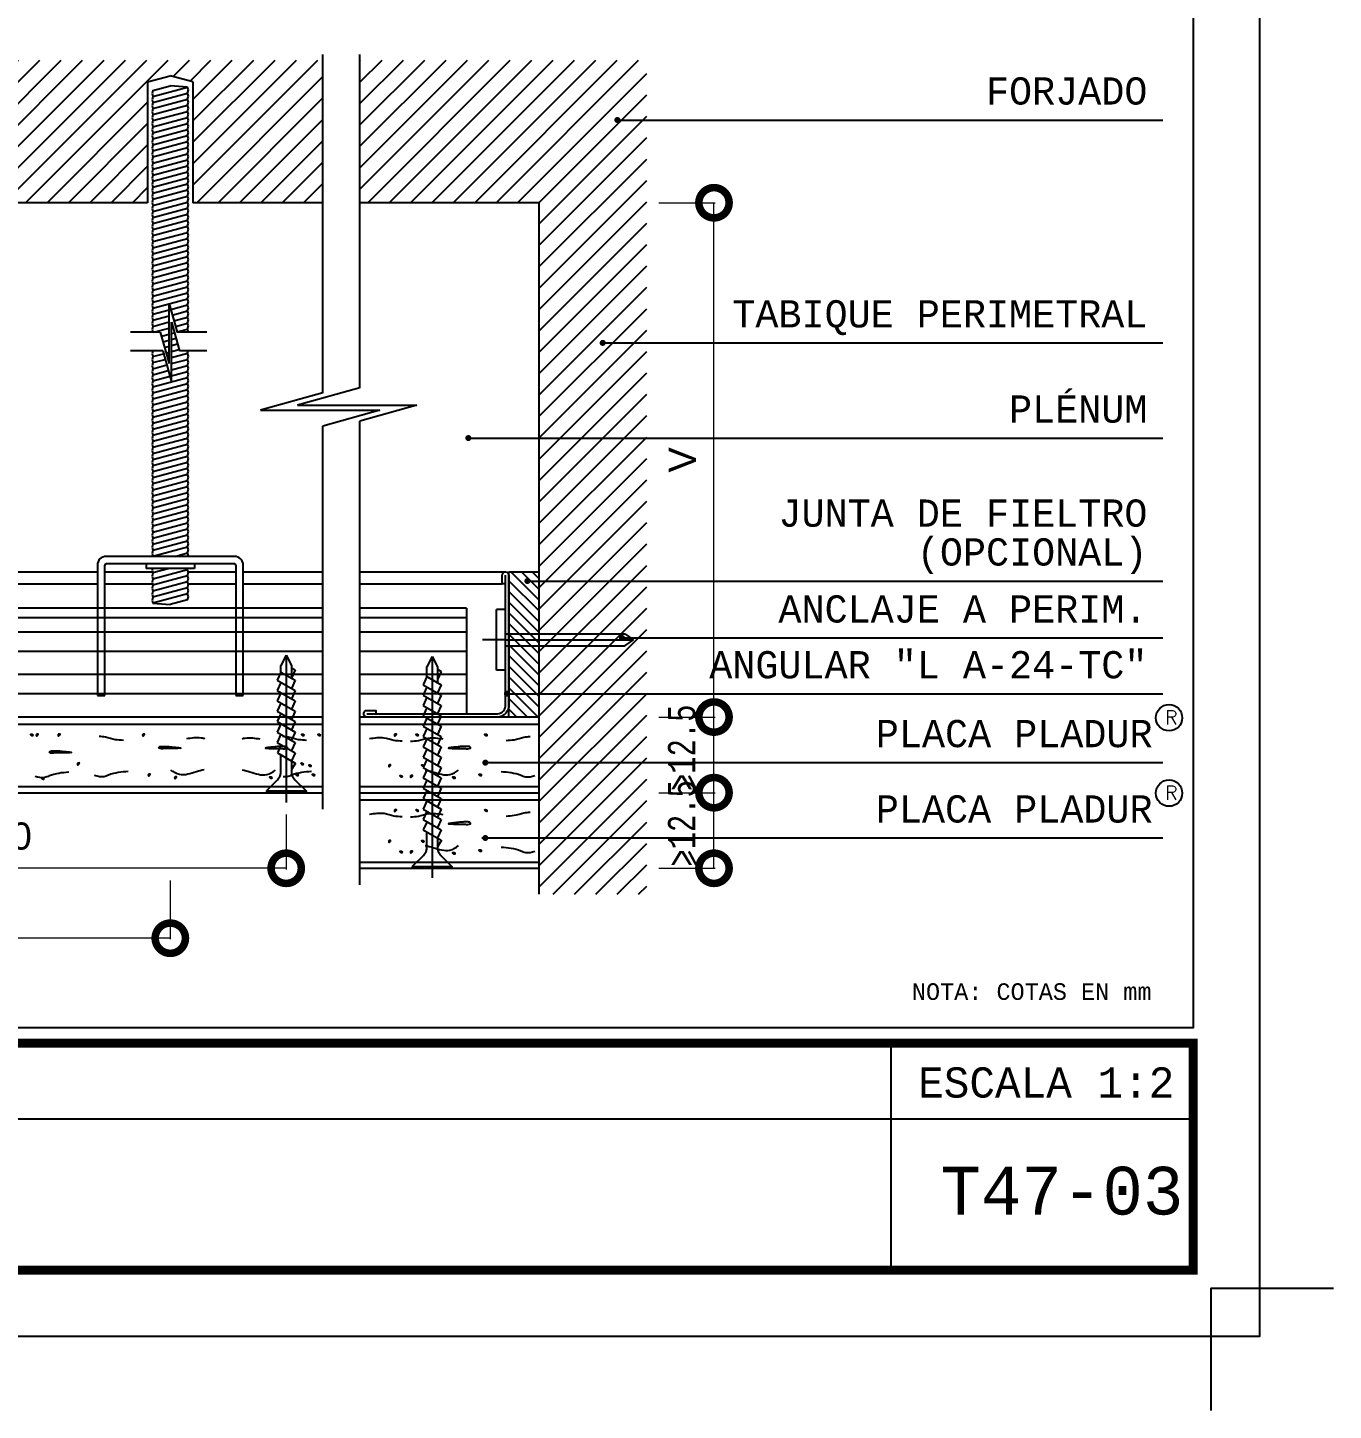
# Model space of a CAD drawing. Header units: millimetres. Extents: x 3383 to 4292, y 1469 to 1637.
# Drawn here: x 3481.6742 to 3481.8901, y 1569.5969 to 1569.8254 of the extents above; entities that cross this region are included whole.
import ezdxf
from ezdxf.enums import TextEntityAlignment as Align

# ---------------------------------------------------------------- set-up
doc = ezdxf.new("R2010")
doc.units = ezdxf.units.MM
doc.header["$LTSCALE"] = 0.0035
doc.linetypes.add('DASHED', pattern=[0.75, 0.5, -0.25])
doc.layers.get('0').update_dxf_attribs({"lineweight": 5})
doc.layers.get('DEFPOINTS').update_dxf_attribs({"lineweight": 5})
doc.layers.add('AT_texto', color=7, linetype='Continuous', lineweight=5)
for name, color, linetype in [('CORTE', 2, 'Continuous'), ('COTAS', 1, 'Continuous'), ('DIBUJO', 7, 'Continuous'), ('LOGO_PLADUR', 7, 'Continuous'), ('MARCO', 7, 'Continuous'), ('MONTANTE', 3, 'Continuous'), ('PLACA', 7, 'Continuous'), ('PLACA_SOMBEADO', 9, 'Continuous'), ('REFFORMAT', 1, 'Continuous'), ('SELLO', 3, 'Continuous'), ('SOMBRA', 8, 'Continuous'), ('TEXTO', 2, 'Continuous')]:
    doc.layers.add(name, color=color, linetype=linetype)
doc.styles.add('LISTA', font='simplex', dxfattribs={"height": 2})
doc.styles.get("Standard").update_dxf_attribs({"font": 'LUCON.TTF'})
doc.styles.add('STYLE2', font='ARIAL.TTF')
doc.dimstyles.get("Standard").update_dxf_attribs({"dimtxt": 0.18, "dimasz": 0.18, "dimexe": 0.18, "dimexo": 0.0625, "dimgap": 0.09, "dimtad": 0, "dimtih": 1, "dimtoh": 1, "dimzin": 0, "dimdsep": 46, "dimtxsty": 'Standard', "dimcen": 0.09, "dimadec": 0, "dimazin": 0, "dimtfac": 1, "dimtofl": 0, "dimtmove": 0, "dimatfit": 3, "dimfxl": 0, "dimtolj": 1, "dimtzin": 0, "dimarcsym": 0})

# ---------------------------------------------------------------- blocks, each defined once
blk = doc.blocks.new('_DOTSMALL')
at = {"color": 0, "linetype": 'ByBlock', "const_width": 0.5}
blk.add_lwpolyline([(-0.0625, 0, 1), (0.0625, 0, 1)], format="xyb", close=True, dxfattribs=at)
blk = doc.blocks.new('*D49')
at = {"color": 1, "linetype": 'ByBlock'}
for p, q in [((1247.4, -136.57), (1247.4, -157.2)), ((1447.4, -147.46), (1447.4, -157.2)), ((1447.4, -157.02), (1247.4, -157.02))]:
    blk.add_line(p, q, dxfattribs=at)
at = {"layer": 'DEFPOINTS', "color": 0, "linetype": 'ByBlock'}
for p in [(1247.4, -134.57), (1447.4, -145.46), (1247.4, -157.02)]:
    blk.add_point(p, dxfattribs=at)
at = {"color": 1, "linetype": 'ByBlock', "xscale": 10, "yscale": 10, "zscale": 10, "rotation": 180}
blk.add_blockref('_DOTSMALL', (1247.4, -157.02), dxfattribs=at)
at = {"color": 1, "linetype": 'ByBlock', "xscale": 10, "yscale": 10, "zscale": 10}
blk.add_blockref('_DOTSMALL', (1447.4, -157.02), dxfattribs=at)
at = {"color": 1, "linetype": 'ByBlock', "insert": (1347.4, -151.77), "char_height": 4.5, "attachment_point": 5, "style": 'STYLE2'}
blk.add_mtext('\\A1;A', dxfattribs=at)
blk = doc.blocks.new('35')
for p, q in [((0, 35), (-0.86, 33.29)), ((0, 35), (0.86, 33.29)), ((0, 35), (0, -1.6)), ((-0.86, 31.69), (-0.86, 33.29)), ((0.86, 33.29), (0.86, 30.71)), ((0.86, 32.92), (1.49, 32.55)), ((1.49, 32.55), (0.86, 31.21)), ((-0.86, 31.69), (-1.48, 30.34)), ((-1.48, 30.34), (1.49, 28.63)), ((-0.86, 29.98), (-1.48, 28.63)), ((-0.86, 31.69), (1.49, 30.34)), ((1.49, 30.34), (0.86, 28.99)), ((-1.48, 28.63), (1.49, 26.92)), ((-0.86, 28.27), (-1.48, 26.92)), ((1.49, 28.63), (0.86, 27.28)), ((-1.48, 26.92), (1.49, 25.2)), ((-0.86, 26.56), (-1.48, 25.2)), ((-1.48, 25.2), (1.49, 23.49)), ((1.49, 26.92), (0.86, 25.57)), ((1.49, 25.2), (0.86, 23.86)), ((-0.86, 24.84), (-1.48, 23.49)), ((-1.48, 23.49), (1.49, 21.78)), ((-0.86, 23.13), (-1.48, 21.78)), ((1.49, 23.49), (0.86, 22.14)), ((-1.48, 21.78), (1.49, 20.07)), ((-0.86, 21.42), (-1.48, 20.07)), ((1.49, 21.78), (0.86, 20.43)), ((-1.48, 20.07), (1.49, 18.35)), ((-0.86, 19.71), (-1.48, 18.35)), ((-1.48, 18.35), (1.49, 16.64)), ((1.49, 20.07), (0.86, 18.72)), ((1.49, 18.35), (0.86, 17.01)), ((-0.86, 18), (-1.48, 16.64)), ((-1.48, 16.64), (1.49, 14.93)), ((-0.86, 16.28), (-1.48, 14.93)), ((1.49, 16.64), (0.86, 15.3)), ((-1.48, 14.93), (1.49, 13.22)), ((-0.86, 14.57), (-1.48, 13.22)), ((1.49, 14.93), (0.86, 13.58)), ((-1.48, 13.22), (1.49, 11.51)), ((-0.86, 12.86), (-1.48, 11.51)), ((-1.48, 11.51), (1.49, 9.79)), ((1.49, 13.22), (0.86, 11.87)), ((1.49, 11.51), (0.86, 10.16)), ((-0.86, 11.15), (-1.48, 9.79)), ((-1.48, 9.79), (1.49, 8.08)), ((-0.86, 9.43), (-1.48, 8.08)), ((1.49, 9.79), (0.86, 8.45)), ((-1.48, 8.08), (1.49, 6.37)), ((-0.84, 7.72), (-1.46, 6.36)), ((1.49, 8.08), (0.86, 6.73)), ((-1.46, 6.36), (1.5, 4.65)), ((-0.86, 3.55), (-0.86, 6.01)), ((0.86, 5.02), (0.86, 3.55)), ((1.52, 4.65), (0.86, 3.55)), ((1.51, 6.37), (0.88, 5.03)), ((-1.44, 2.14), (-3.28, 0.3)), ((-3.28, 0.3), (3.28, 0.3)), ((-3.28, 0.3), (-3.28, 0)), ((-3.28, 0), (3.28, 0)), ((1.44, 2.14), (3.28, 0.3)), ((3.28, 0.3), (3.28, 0))]:
    blk.add_line(p, q)
for centre, start, end in [((-2.86, 3.55), 315, 0), ((2.86, 3.55), 180, 225)]:
    blk.add_arc(centre, 2, start, end)
blk = doc.blocks.new('PM35')
blk.add_blockref('35', (0, 0))
blk = doc.blocks.new('PP')
at = {"const_width": 0.5, "flags": 128}
blk.add_lwpolyline([(-0.25, -0.25, 1), (0.25, -0.25, 1)], format="xyb", close=True, dxfattribs=at)
blk = doc.blocks.new('*D47')
at = {"color": 1, "linetype": 'ByBlock'}
for p, q in [((1528.17, 31.51), (1537.47, 31.51)), ((1537.29, 19.01), (1537.29, 31.51)), ((1528.17, 19.01), (1537.47, 19.01))]:
    blk.add_line(p, q, dxfattribs=at)
at = {"layer": 'DEFPOINTS', "color": 0, "linetype": 'ByBlock'}
for p in [(1526.17, 31.51), (1537.29, 31.51), (1526.17, 19.01)]:
    blk.add_point(p, dxfattribs=at)
at = {"color": 1, "linetype": 'ByBlock', "xscale": 10, "yscale": 10, "zscale": 10}
for p, rotation in [((1537.29, 31.51), 90), ((1537.29, 19.01), 270)]:
    blk.add_blockref('_DOTSMALL', p, dxfattribs=dict(at, rotation=rotation))
blk = doc.blocks.new('*D46')
at = {"color": 1, "linetype": 'ByBlock'}
for p, q in [((1528.17, 44.01), (1537.47, 44.01)), ((1537.29, 31.51), (1537.29, 44.01)), ((1528.17, 31.51), (1537.47, 31.51))]:
    blk.add_line(p, q, dxfattribs=at)
at = {"layer": 'DEFPOINTS', "color": 0, "linetype": 'ByBlock'}
for p in [(1526.17, 44.01), (1537.29, 44.01), (1526.17, 31.51)]:
    blk.add_point(p, dxfattribs=at)
at = {"color": 1, "linetype": 'ByBlock', "xscale": 10, "yscale": 10, "zscale": 10}
for p, rotation in [((1537.29, 44.01), 90), ((1537.29, 31.51), 270)]:
    blk.add_blockref('_DOTSMALL', p, dxfattribs=dict(at, rotation=rotation))
blk = doc.blocks.new('FIJACION')
for p, q in [((0, 0), (0, 3.83)), ((0, 0), (0, 3.83)), ((5, 1.5), (-5, 1.5)), ((-5, 0), (-5, 1.5)), ((5, 0), (5, 1.5)), ((5, 0), (-5, 0)), ((-1, 0), (-1, -19.71)), ((0, 0), (0, -21.14)), ((1, 0), (1, -19.71)), ((-1, -19.71), (0.01, -21.15)), ((1, -19.71), (-0.01, -21.15))]:
    blk.add_line(p, q)
blk = doc.blocks.new('*D54')
at = {"color": 1, "linetype": 'ByBlock'}
for p, q in [((1266.56, -136.57), (1266.56, -145.64)), ((1366.56, -136.57), (1366.56, -145.64)), ((1366.56, -145.46), (1266.56, -145.46))]:
    blk.add_line(p, q, dxfattribs=at)
at = {"layer": 'DEFPOINTS', "color": 0, "linetype": 'ByBlock'}
for p in [(1266.56, -134.57), (1366.56, -134.57), (1266.56, -145.46)]:
    blk.add_point(p, dxfattribs=at)
at = {"color": 1, "linetype": 'ByBlock', "xscale": 10, "yscale": 10, "zscale": 10, "rotation": 180}
blk.add_blockref('_DOTSMALL', (1266.56, -145.46), dxfattribs=at)
at = {"color": 1, "linetype": 'ByBlock', "xscale": 10, "yscale": 10, "zscale": 10}
blk.add_blockref('_DOTSMALL', (1366.56, -145.46), dxfattribs=at)
at = {"color": 1, "linetype": 'ByBlock', "insert": (1316.56, -140.16), "char_height": 4.5, "attachment_point": 5, "style": 'STYLE2'}
blk.add_mtext('\\A1;< 200', dxfattribs=at)
blk = doc.blocks.new('PM25')
for p, q in [((0.3, 3.28), (0, 3.28)), ((0, 3.28), (0, -3.28)), ((2.14, 1.44), (0.3, 3.28)), ((0.3, 3.28), (0.3, -3.28)), ((22.74, 0), (-1.6, 0)), ((3.55, 0.86), (6.24, 0.86)), ((6.59, 1.46), (4.88, -1.5)), ((7.95, 0.84), (6.59, 1.46)), ((8.31, 1.48), (6.6, -1.49)), ((10.02, 1.48), (8.31, -1.49)), ((9.67, 0.86), (8.31, 1.48)), ((11.74, 1.48), (10.02, -1.49)), ((11.38, 0.86), (10.02, 1.48)), ((13.45, 1.48), (11.74, -1.49)), ((13.09, 0.86), (11.74, 1.48)), ((15.16, 1.48), (13.45, -1.49)), ((14.8, 0.86), (13.45, 1.48)), ((16.87, 1.48), (15.16, -1.49)), ((16.51, 0.86), (15.16, 1.48)), ((18.58, 1.48), (16.87, -1.49)), ((18.23, 0.86), (16.87, 1.48)), ((19.94, 0.86), (18.58, 1.48)), ((19.94, 0.86), (18.58, -1.49)), ((19.94, 0.86), (21.03, 0.86)), ((22.74, 0), (21.03, 0.86)), ((22.74, 0), (21.03, -0.86)), ((2.14, -1.44), (0.3, -3.28)), ((5.25, -0.86), (3.55, -0.86)), ((4.88, -1.52), (3.81, -0.88)), ((6.6, -1.49), (5.25, -0.86)), ((8.31, -1.49), (6.96, -0.86)), ((10.02, -1.49), (8.68, -0.86)), ((11.74, -1.49), (10.39, -0.86)), ((13.45, -1.49), (12.1, -0.86)), ((15.16, -1.49), (13.81, -0.86)), ((16.87, -1.49), (15.53, -0.86)), ((18.58, -1.49), (17.24, -0.86)), ((21.03, -0.86), (18.95, -0.86)), ((20.3, -1.49), (18.95, -0.86)), ((20.66, -0.86), (20.3, -1.49)), ((0.3, -3.28), (0, -3.28))]:
    blk.add_line(p, q)
for centre, start, end in [((3.55, 2.86), 225, 270), ((3.55, -2.86), 90, 135)]:
    blk.add_arc(centre, 2, start, end)
blk = doc.blocks.new('*D55')
at = {"color": 1, "linetype": 'ByBlock'}
for p, q in [((1528.17, -35.44), (1537.47, -35.44)), ((1537.29, -120.46), (1537.29, -35.44)), ((1528.17, -120.46), (1537.47, -120.46))]:
    blk.add_line(p, q, dxfattribs=at)
at = {"layer": 'DEFPOINTS', "color": 0, "linetype": 'ByBlock'}
for p in [(1526.17, -35.44), (1537.29, -35.44), (1526.17, -120.46)]:
    blk.add_point(p, dxfattribs=at)
at = {"color": 1, "linetype": 'ByBlock', "xscale": 10, "yscale": 10, "zscale": 10}
for p, rotation in [((1537.29, -35.44), 90), ((1537.29, -120.46), 270)]:
    blk.add_blockref('_DOTSMALL', p, dxfattribs=dict(at, rotation=rotation))
at = {"color": 1, "linetype": 'ByBlock', "insert": (1532.04, -77.95), "char_height": 4.5, "attachment_point": 5, "rotation": 90, "style": 'STYLE2'}
blk.add_mtext('\\A1;V', dxfattribs=at)
blk = doc.blocks.new('A$C11FA44B9')
at = {"layer": 'SOMBRA'}
h = blk.add_hatch(dxfattribs=at)
h.set_pattern_fill('ANSI31', color=256, scale=20, style=0)
h.set_pattern_definition([(45, (-1033.5038, 85.2777), (-1.767767, 1.767767), [])])
h.paths.add_polyline_path([(141.13, 112.49), (141.13, 117.85), (123.34, 117.85), (123.34, 112.49)])
h.paths.add_polyline_path([(141.13, 117.85), (141.13, 131.62), (123.34, 131.62), (123.34, 117.85)])
h.paths.add_polyline_path([(141.13, 131.62), (141.13, 141.06), (126.97, 141.06), (125.54, 142.06), (126.97, 143.06), (141.13, 143.06), (141.13, 153.9), (123.34, 153.9), (123.34, 131.62)])
h.paths.add_polyline_path([(125.54, 142.06), (126.97, 141.06), (141.13, 141.06), (141.13, 142.06)], flags=16)
h.paths.add_polyline_path([(141.13, 142.06), (141.13, 143.06), (126.97, 143.06), (125.54, 142.06)], flags=17)
h.paths.add_polyline_path([(141.13, 198.99), (123.34, 198.99), (123.34, 153.9), (141.13, 153.9)])
h.paths.add_polyline_path([(141.13, 214.32), (210.15, 214.32), (210.15, 220.92), (123.34, 220.92), (123.34, 198.99), (141.13, 198.99)])
h.paths.add_polyline_path([(210.15, 220.92), (210.15, 234.3), (213.9, 235.31), (217.64, 234.3), (217.64, 214.32), (410.15, 214.32), (410.15, 234.3), (413.9, 235.31), (417.64, 234.3), (417.64, 214.32), (439.11, 214.32), (439.11, 237.89), (123.34, 237.89), (123.34, 220.92)])
h.paths.add_polyline_path([(474.87, 214.32), (474.87, 175.41), (492.66, 175.41), (492.66, 191.14), (485.64, 191.14, -1), (485.14, 191.14, -1), (485.64, 191.14), (492.66, 191.14), (492.66, 227.99), (488.07, 227.99, -1), (487.57, 227.99, -1), (488.07, 227.99), (492.66, 227.99), (492.66, 237.89), (445.26, 237.89), (445.26, 214.32), (446.43, 214.32)])
h.paths.add_polyline_path([(474.87, 151.78), (492.66, 151.78), (492.66, 175.41), (474.87, 175.41)])
h.paths.add_polyline_path([(474.87, 151.78), (474.87, 143.06), (489.03, 143.06), (490.03, 142.36), (492.66, 142.36), (492.66, 151.78)])
h.paths.add_polyline_path([(492.66, 133.14), (492.66, 142.36), (490.03, 142.36), (490.46, 142.06), (489.03, 141.06), (474.87, 141.06), (474.87, 133.14)])
h.paths.add_polyline_path([(492.66, 133.14), (474.87, 133.14), (474.87, 121.76), (492.66, 121.76)])
h.paths.add_polyline_path([(474.87, 121.76), (474.87, 109.3), (492.66, 109.3), (492.66, 121.76)])
h.paths.add_polyline_path([(492.66, 99.99), (492.66, 109.3), (474.87, 109.3), (474.87, 99.99)])
h.paths.add_polyline_path([(474.87, 142.06), (474.87, 141.06), (489.03, 141.06), (490.46, 142.06)], flags=17)
h.paths.add_polyline_path([(474.87, 143.06), (474.87, 142.06), (490.46, 142.06), (490.03, 142.36), (488.84, 142.36, -1), (488.34, 142.36, -1), (488.84, 142.36), (490.03, 142.36), (489.03, 143.06)])
h = blk.add_hatch(dxfattribs=at)
h.set_pattern_fill('ANSI31', color=256, scale=10, style=0)
h.set_pattern_definition([(135, (1074.0904, 240.9778), (0.8838835, 0.8838835), [])])
h.paths.add_polyline_path([(469.87, 153.29), (474.87, 153.29), (474.87, 129.29), (469.87, 129.29), (469.87, 131.06, 0.042095), (469.87, 131.39)])
at = {"layer": 'CORTE', "ltscale": 5}
for p, q in [((439.11, 182.9), (439.11, 238.81)), ((445.26, 183.71), (445.26, 238.81)), ((412.25, 192.91), (407.33, 192.91)), ((419.93, 192.91), (415.01, 192.91)), ((412.66, 189.84), (407.33, 189.84)), ((419.93, 189.84), (415.42, 189.84)), ((439.11, 114.05), (439.11, 177.38)), ((445.26, 101.55), (445.26, 178.2))]:
    blk.add_line(p, q, dxfattribs=at)
at = {"layer": 'CORTE'}
for p, q in [((413.69, 187.76), (413.69, 197.62)), ((413.69, 197.62), (415.01, 192.91)), ((414.1, 184.68), (414.1, 194.55)), ((414.1, 194.55), (415.42, 189.84)), ((412.25, 192.91), (413.69, 187.76)), ((412.66, 189.84), (414.1, 184.68)), ((439.11, 182.9), (428.8, 180.02)), ((445.26, 183.71), (434.95, 180.83)), ((434.95, 180.83), (454.68, 180.83)), ((454.68, 180.83), (445.26, 178.2)), ((428.8, 180.02), (448.52, 180.02)), ((448.52, 180.02), (439.11, 177.38))]:
    blk.add_line(p, q, dxfattribs=at)
at = {"layer": 'COTAS', "const_width": 0.4, "flags": 128}
for points in [[(500.84, 117.34), (499.64, 119.58)], [(500.84, 104.84), (499.64, 107.08)]]:
    blk.add_lwpolyline(points, dxfattribs=at)
at = {"layer": 'DIBUJO'}
for p, q in [((410.15, 234.3), (413.9, 235.31)), ((410.15, 234.3), (410.15, 214.32)), ((417.64, 234.3), (413.9, 235.31)), ((417.64, 234.3), (417.64, 214.32)), ((410.15, 214.32), (217.64, 214.32)), ((439.11, 214.32), (417.64, 214.32)), ((474.87, 214.32), (445.26, 214.32)), ((446.43, 214.32), (445.26, 214.32)), ((474.87, 99.99), (474.87, 214.32)), ((469.87, 153.29), (474.87, 153.29))]:
    blk.add_line(p, q, dxfattribs=at)
for points in [[(469.87, 129.29), (469.87, 153.29)], [(439.11, 129.29), (141.13, 129.29)], [(474.87, 129.29), (445.26, 129.29)]]:
    blk.add_lwpolyline(points, dxfattribs=at)
at = {"layer": 'MARCO', "flags": 128}
blk.add_lwpolyline([(583, 406.87), (583, 77.92), (33, 77.92), (33, 406.87)], close=True, dxfattribs=at)
at = {"layer": 'MONTANTE'}
for p, q in [((424.5, 155.85), (403.3, 155.85)), ((401.85, 154.4), (401.85, 147.29)), ((403.05, 147.29), (403.05, 154.4)), ((403.3, 154.65), (424.5, 154.65)), ((409.9, 154.65), (409.9, 153.85)), ((417.9, 154.65), (417.9, 153.85)), ((424.75, 154.4), (424.75, 147.29)), ((425.95, 147.29), (425.95, 154.4))]:
    blk.add_line(p, q, dxfattribs=at)
at = {"layer": 'MONTANTE', "linetype": 'DASHED', "ltscale": 0.5}
for p, q in [((401.85, 147.29), (401.85, 132.85)), ((403.05, 132.85), (403.05, 147.29)), ((424.75, 147.29), (424.75, 132.85)), ((425.95, 132.85), (425.95, 147.29)), ((401.85, 132.85), (403.05, 132.85)), ((424.75, 132.85), (425.95, 132.85))]:
    blk.add_line(p, q, dxfattribs=at)
at = {"layer": 'MONTANTE', "flags": 128}
blk.add_lwpolyline([(417.9, 153.85), (409.9, 153.85)], dxfattribs=at)
for points in [[(469.32, 151.29), (468.77, 151.29), (468.77, 152.74, -1), (469.87, 152.74), (469.87, 131.39, -0.434382), (467.97, 129.29), (446.42, 129.29, -1), (446.42, 130.39), (447.87, 130.39), (447.87, 129.84)], [(446.42, 129.84), (467.97, 129.84, 0.441731), (469.32, 131.39), (469.32, 152.74)]]:
    blk.add_lwpolyline(points, format="xyb", dxfattribs=at)
at = {"layer": 'MONTANTE'}
for centre, radius, start, end in [((403.3, 154.4), 1.45, 90, 180), ((424.5, 154.4), 1.45, 0, 90), ((403.3, 154.4), 0.25, 90, 180), ((424.5, 154.4), 0.25, 0, 90)]:
    blk.add_arc(centre, radius, start, end, dxfattribs=at)
at = {"layer": 'PLACA', "color": 1}
for p, q in [((411.02, 232.88), (413.9, 233.65)), ((411.02, 231.88), (416.77, 233.42)), ((416.77, 233.42), (413.9, 233.65)), ((416.9, 232.95), (416.77, 233.42)), ((411.02, 232.88), (410.9, 232.35)), ((410.9, 232.35), (411.02, 231.88)), ((411.02, 231.88), (410.9, 231.35)), ((410.9, 231.35), (411.02, 230.88)), ((411.02, 230.88), (410.9, 230.35)), ((411.02, 230.88), (416.77, 232.42)), ((411.02, 229.88), (416.77, 231.42)), ((416.77, 232.42), (416.9, 232.95)), ((416.9, 231.95), (416.77, 232.42)), ((416.77, 231.42), (416.9, 231.95)), ((416.9, 230.95), (416.77, 231.42)), ((416.77, 230.42), (416.9, 230.95)), ((410.9, 230.35), (411.02, 229.88)), ((411.02, 229.88), (410.9, 229.35)), ((410.9, 229.35), (411.02, 228.88)), ((411.02, 228.88), (410.9, 228.35)), ((411.02, 228.88), (416.77, 230.42)), ((411.02, 227.88), (416.77, 229.42)), ((416.9, 229.95), (416.77, 230.42)), ((416.77, 229.42), (416.9, 229.95)), ((416.9, 228.95), (416.77, 229.42)), ((416.77, 228.42), (416.9, 228.95)), ((410.9, 228.35), (411.02, 227.88)), ((411.02, 227.88), (410.9, 227.35)), ((410.9, 227.35), (411.02, 226.88)), ((411.02, 226.88), (410.9, 226.35)), ((410.9, 226.35), (411.02, 225.88)), ((411.02, 226.88), (416.77, 228.42)), ((411.02, 225.88), (416.77, 227.42)), ((411.02, 224.88), (416.77, 226.42)), ((416.9, 227.95), (416.77, 228.42)), ((416.77, 227.42), (416.9, 227.95)), ((416.9, 226.95), (416.77, 227.42)), ((416.77, 226.42), (416.9, 226.95)), ((416.9, 225.95), (416.77, 226.42)), ((411.02, 225.88), (410.9, 225.35)), ((410.9, 225.35), (411.02, 224.88)), ((411.02, 224.88), (410.9, 224.35)), ((410.9, 224.35), (411.02, 223.88)), ((411.02, 223.88), (416.77, 225.42)), ((411.02, 222.88), (416.77, 224.42)), ((416.77, 225.42), (416.9, 225.95)), ((416.9, 224.95), (416.77, 225.42)), ((416.77, 224.42), (416.9, 224.95)), ((416.9, 223.95), (416.77, 224.42)), ((411.02, 223.88), (410.9, 223.35)), ((410.9, 223.35), (411.02, 222.88)), ((411.02, 222.88), (410.9, 222.35)), ((410.9, 222.35), (411.02, 221.88)), ((411.02, 221.88), (410.9, 221.35)), ((411.02, 221.88), (416.77, 223.42)), ((411.02, 220.88), (416.77, 222.42)), ((416.77, 223.42), (416.9, 223.95)), ((416.9, 222.95), (416.77, 223.42)), ((416.77, 222.42), (416.9, 222.95)), ((416.9, 221.95), (416.77, 222.42)), ((416.77, 221.42), (416.9, 221.95)), ((410.9, 221.35), (411.02, 220.88)), ((411.02, 220.88), (410.9, 220.35)), ((410.9, 220.35), (411.02, 219.88)), ((411.02, 219.88), (410.9, 219.35)), ((411.02, 219.88), (416.77, 221.42)), ((411.02, 218.88), (416.77, 220.42)), ((416.9, 220.95), (416.77, 221.42)), ((416.77, 220.42), (416.9, 220.95)), ((416.9, 219.95), (416.77, 220.42)), ((416.77, 219.42), (416.9, 219.95)), ((410.9, 219.35), (411.02, 218.88)), ((411.02, 218.88), (410.9, 218.35)), ((410.9, 218.35), (411.02, 217.88)), ((411.02, 217.88), (410.9, 217.35)), ((410.9, 217.35), (411.02, 216.88)), ((411.02, 217.88), (416.77, 219.42)), ((411.02, 216.88), (416.77, 218.42)), ((411.02, 215.88), (416.77, 217.42)), ((416.9, 218.95), (416.77, 219.42)), ((416.77, 218.42), (416.9, 218.95)), ((416.9, 217.95), (416.77, 218.42)), ((416.77, 217.42), (416.9, 217.95)), ((416.9, 216.95), (416.77, 217.42)), ((411.02, 216.88), (410.9, 216.35)), ((410.9, 216.35), (411.02, 215.88)), ((411.02, 215.88), (410.9, 215.35)), ((410.9, 215.35), (411.02, 214.88)), ((411.02, 214.88), (410.9, 214.35)), ((411.02, 214.88), (416.77, 216.42)), ((411.02, 213.88), (416.77, 215.42)), ((416.77, 216.42), (416.9, 216.95)), ((416.9, 215.95), (416.77, 216.42)), ((416.77, 215.42), (416.9, 215.95)), ((416.9, 214.95), (416.77, 215.42)), ((416.77, 214.42), (416.9, 214.95)), ((410.9, 214.35), (411.02, 213.88)), ((411.02, 213.88), (410.9, 213.35)), ((410.9, 213.35), (411.02, 212.88)), ((411.02, 212.88), (410.9, 212.35)), ((411.02, 212.88), (416.77, 214.42)), ((411.02, 211.88), (416.77, 213.42)), ((416.9, 213.95), (416.77, 214.42)), ((416.77, 213.42), (416.9, 213.95)), ((416.9, 212.95), (416.77, 213.42)), ((416.77, 212.42), (416.9, 212.95)), ((410.9, 212.35), (411.02, 211.88)), ((411.02, 211.88), (410.9, 211.35)), ((410.9, 211.35), (411.02, 210.88)), ((411.02, 210.88), (410.9, 210.35)), ((410.9, 210.35), (411.02, 209.88)), ((411.02, 210.88), (416.77, 212.42)), ((411.02, 209.88), (416.77, 211.42)), ((411.02, 208.88), (416.77, 210.42)), ((416.9, 211.95), (416.77, 212.42)), ((416.77, 211.42), (416.9, 211.95)), ((416.9, 210.95), (416.77, 211.42)), ((416.77, 210.42), (416.9, 210.95)), ((416.9, 209.95), (416.77, 210.42)), ((411.02, 209.88), (410.9, 209.35)), ((410.9, 209.35), (411.02, 208.88)), ((411.02, 208.88), (410.9, 208.35)), ((410.9, 208.35), (411.02, 207.88)), ((411.02, 207.88), (416.77, 209.42)), ((411.02, 206.88), (416.77, 208.42)), ((416.77, 209.42), (416.9, 209.95)), ((416.9, 208.95), (416.77, 209.42)), ((416.77, 208.42), (416.9, 208.95)), ((416.9, 207.95), (416.77, 208.42)), ((411.02, 207.88), (410.9, 207.35)), ((410.9, 207.35), (411.02, 206.88)), ((411.02, 206.88), (410.9, 206.35)), ((410.9, 206.35), (411.02, 205.88)), ((411.02, 205.88), (410.9, 205.35)), ((411.02, 205.88), (416.77, 207.42)), ((411.02, 204.88), (416.77, 206.42)), ((416.77, 207.42), (416.9, 207.95)), ((416.9, 206.95), (416.77, 207.42)), ((416.77, 206.42), (416.9, 206.95)), ((416.9, 205.95), (416.77, 206.42)), ((416.77, 205.42), (416.9, 205.95)), ((410.9, 205.35), (411.02, 204.88)), ((411.02, 204.88), (410.9, 204.35)), ((410.9, 204.35), (411.02, 203.88)), ((411.02, 203.88), (410.9, 203.35)), ((411.02, 203.88), (416.77, 205.42)), ((411.02, 202.88), (416.77, 204.42)), ((416.9, 204.95), (416.77, 205.42)), ((416.77, 204.42), (416.9, 204.95)), ((416.9, 203.95), (416.77, 204.42)), ((416.77, 203.42), (416.9, 203.95)), ((410.9, 203.35), (411.02, 202.88)), ((411.02, 202.88), (410.9, 202.35)), ((410.9, 202.35), (411.02, 201.88)), ((411.02, 201.88), (410.9, 201.35)), ((410.9, 201.35), (411.02, 200.88)), ((411.02, 201.88), (416.77, 203.42)), ((411.02, 200.88), (416.77, 202.42)), ((411.02, 199.88), (416.77, 201.42)), ((416.9, 202.95), (416.77, 203.42)), ((416.77, 202.42), (416.9, 202.95)), ((416.9, 201.95), (416.77, 202.42)), ((416.77, 201.42), (416.9, 201.95)), ((416.9, 200.95), (416.77, 201.42)), ((411.02, 200.88), (410.9, 200.35)), ((410.9, 200.35), (411.02, 199.88)), ((411.02, 199.88), (410.9, 199.35)), ((410.9, 199.35), (411.02, 198.88)), ((411.02, 198.88), (410.9, 198.35)), ((411.02, 198.88), (416.77, 200.42)), ((411.02, 197.88), (416.77, 199.42)), ((416.77, 200.42), (416.9, 200.95)), ((416.9, 199.95), (416.77, 200.42)), ((416.77, 199.42), (416.9, 199.95)), ((416.9, 198.95), (416.77, 199.42)), ((416.77, 198.42), (416.9, 198.95)), ((410.9, 198.35), (411.02, 197.88)), ((411.02, 197.88), (410.9, 197.35)), ((410.9, 197.35), (411.02, 196.88)), ((411.02, 196.88), (410.9, 196.35)), ((411.02, 196.88), (416.77, 198.42)), ((411.02, 195.88), (413.69, 196.6)), ((413.96, 196.67), (416.77, 197.42)), ((416.9, 197.95), (416.77, 198.42)), ((416.77, 197.42), (416.9, 197.95)), ((416.9, 196.95), (416.77, 197.42)), ((416.77, 196.42), (416.9, 196.95)), ((410.9, 196.35), (411.02, 195.88)), ((411.02, 195.88), (410.9, 195.35)), ((410.9, 195.35), (411.02, 194.88)), ((411.02, 194.88), (410.9, 194.35)), ((410.9, 194.35), (411.02, 193.88)), ((411.02, 194.88), (413.69, 195.6)), ((411.02, 193.88), (413.69, 194.6)), ((414.22, 195.74), (416.77, 196.42)), ((414.48, 194.81), (416.77, 195.42)), ((414.74, 193.88), (416.77, 194.42)), ((416.9, 195.95), (416.77, 196.42)), ((416.77, 195.42), (416.9, 195.95)), ((416.9, 194.95), (416.77, 195.42)), ((416.77, 194.42), (416.9, 194.95)), ((416.9, 193.95), (416.77, 194.42)), ((411.02, 193.88), (410.9, 193.35)), ((410.9, 193.35), (411.02, 192.91)), ((411.14, 192.91), (413.69, 193.6)), ((412.43, 192.26), (413.69, 192.6)), ((414.1, 193.71), (414.32, 193.76)), ((414.1, 192.71), (414.58, 192.83)), ((415, 192.95), (416.77, 193.42)), ((416.77, 193.42), (416.9, 193.95)), ((416.9, 192.95), (416.77, 193.42)), ((416.88, 192.91), (416.9, 192.95)), ((411.01, 189.84), (410.9, 189.35)), ((412.69, 191.33), (413.69, 191.6)), ((412.95, 190.4), (413.69, 190.6)), ((414.1, 191.71), (414.84, 191.9)), ((414.1, 190.71), (415.1, 190.97)), ((414.1, 189.71), (415.36, 190.04)), ((416.77, 189.42), (416.87, 189.84)), ((410.9, 189.35), (411.02, 188.88)), ((411.02, 188.88), (410.9, 188.35)), ((410.9, 188.35), (411.02, 187.88)), ((411.02, 187.88), (410.9, 187.35)), ((411.02, 188.88), (412.79, 189.36)), ((411.02, 187.88), (413.05, 188.42)), ((411.02, 186.88), (413.31, 187.49)), ((413.21, 189.47), (413.69, 189.6)), ((413.47, 188.54), (413.69, 188.6)), ((414.1, 188.71), (416.77, 189.42)), ((414.1, 187.71), (416.77, 188.42)), ((416.9, 188.95), (416.77, 189.42)), ((416.77, 188.42), (416.9, 188.95)), ((416.9, 187.95), (416.77, 188.42)), ((416.77, 187.42), (416.9, 187.95)), ((410.9, 187.35), (411.02, 186.88)), ((411.02, 186.88), (410.9, 186.35)), ((410.9, 186.35), (411.02, 185.88)), ((411.02, 185.88), (410.9, 185.35)), ((410.9, 185.35), (411.02, 184.88)), ((411.02, 185.88), (413.57, 186.56)), ((411.02, 184.88), (416.77, 186.42)), ((411.02, 183.88), (416.77, 185.42)), ((414.1, 186.71), (416.77, 187.42)), ((416.9, 186.95), (416.77, 187.42)), ((416.77, 186.42), (416.9, 186.95)), ((416.9, 185.95), (416.77, 186.42)), ((416.77, 185.42), (416.9, 185.95)), ((416.9, 184.95), (416.77, 185.42)), ((411.02, 184.88), (410.9, 184.35)), ((410.9, 184.35), (411.02, 183.88)), ((411.02, 183.88), (410.9, 183.35)), ((410.9, 183.35), (411.02, 182.88)), ((411.02, 182.88), (410.9, 182.35)), ((411.02, 182.88), (416.77, 184.42)), ((411.02, 181.88), (416.77, 183.42)), ((416.77, 184.42), (416.9, 184.95)), ((416.9, 183.95), (416.77, 184.42)), ((416.77, 183.42), (416.9, 183.95)), ((416.9, 182.95), (416.77, 183.42)), ((416.77, 182.42), (416.9, 182.95)), ((410.9, 182.35), (411.02, 181.88)), ((411.02, 181.88), (410.9, 181.35)), ((410.9, 181.35), (411.02, 180.88)), ((411.02, 180.88), (410.9, 180.35)), ((411.02, 180.88), (416.77, 182.42)), ((411.02, 179.88), (416.77, 181.42)), ((416.9, 181.95), (416.77, 182.42)), ((416.77, 181.42), (416.9, 181.95)), ((416.9, 180.95), (416.77, 181.42)), ((416.77, 180.42), (416.9, 180.95)), ((410.9, 180.35), (411.02, 179.88)), ((411.02, 179.88), (410.9, 179.35)), ((410.9, 179.35), (411.02, 178.88)), ((411.02, 178.88), (410.9, 178.35)), ((410.9, 178.35), (411.02, 177.88)), ((411.02, 178.88), (416.77, 180.42)), ((411.02, 177.88), (416.77, 179.42)), ((411.02, 176.88), (416.77, 178.42)), ((416.9, 179.95), (416.77, 180.42)), ((416.77, 179.42), (416.9, 179.95)), ((416.9, 178.95), (416.77, 179.42)), ((416.77, 178.42), (416.9, 178.95)), ((416.9, 177.95), (416.77, 178.42)), ((411.02, 177.88), (410.9, 177.35)), ((410.9, 177.35), (411.02, 176.88)), ((411.02, 176.88), (410.9, 176.35)), ((410.9, 176.35), (411.02, 175.88)), ((411.02, 175.88), (416.77, 177.42)), ((411.02, 174.88), (416.77, 176.42)), ((416.77, 177.42), (416.9, 177.95)), ((416.9, 176.95), (416.77, 177.42)), ((416.77, 176.42), (416.9, 176.95)), ((416.9, 175.95), (416.77, 176.42)), ((411.02, 175.88), (410.9, 175.35)), ((410.9, 175.35), (411.02, 174.88)), ((411.02, 174.88), (410.9, 174.35)), ((410.9, 174.35), (411.02, 173.88)), ((411.02, 173.88), (410.9, 173.35)), ((411.02, 173.88), (416.77, 175.42)), ((411.02, 172.88), (416.77, 174.42)), ((416.77, 175.42), (416.9, 175.95)), ((416.9, 174.95), (416.77, 175.42)), ((416.77, 174.42), (416.9, 174.95)), ((416.9, 173.95), (416.77, 174.42)), ((416.77, 173.42), (416.9, 173.95)), ((410.9, 173.35), (411.02, 172.88)), ((411.02, 172.88), (410.9, 172.35)), ((410.9, 172.35), (411.02, 171.88)), ((411.02, 171.88), (410.9, 171.35)), ((411.02, 171.88), (416.77, 173.42)), ((411.02, 170.88), (416.77, 172.42)), ((416.9, 172.95), (416.77, 173.42)), ((416.77, 172.42), (416.9, 172.95)), ((416.9, 171.95), (416.77, 172.42)), ((416.77, 171.42), (416.9, 171.95)), ((410.9, 171.35), (411.02, 170.88)), ((411.02, 170.88), (410.9, 170.35)), ((410.9, 170.35), (411.02, 169.88)), ((411.02, 169.88), (410.9, 169.35)), ((410.9, 169.35), (411.02, 168.88)), ((411.02, 169.88), (416.77, 171.42)), ((411.02, 168.88), (416.77, 170.42)), ((411.02, 167.88), (416.77, 169.42)), ((416.9, 170.95), (416.77, 171.42)), ((416.77, 170.42), (416.9, 170.95)), ((416.9, 169.95), (416.77, 170.42)), ((416.77, 169.42), (416.9, 169.95)), ((416.9, 168.95), (416.77, 169.42)), ((411.02, 168.88), (410.9, 168.35)), ((410.9, 168.35), (411.02, 167.88)), ((411.02, 167.88), (410.9, 167.35)), ((410.9, 167.35), (411.02, 166.88)), ((411.02, 166.88), (410.9, 166.35)), ((411.02, 166.88), (416.77, 168.42)), ((411.02, 165.88), (416.77, 167.42)), ((416.77, 168.42), (416.9, 168.95)), ((416.9, 167.95), (416.77, 168.42)), ((416.77, 167.42), (416.9, 167.95)), ((416.9, 166.95), (416.77, 167.42)), ((416.77, 166.42), (416.9, 166.95)), ((410.9, 166.35), (411.02, 165.88)), ((411.02, 165.88), (410.9, 165.35)), ((410.9, 165.35), (411.02, 164.88)), ((411.02, 164.88), (410.9, 164.35)), ((411.02, 164.88), (416.77, 166.42)), ((411.02, 163.88), (416.77, 165.42)), ((416.9, 165.95), (416.77, 166.42)), ((416.77, 165.42), (416.9, 165.95)), ((416.9, 164.95), (416.77, 165.42)), ((416.77, 164.42), (416.9, 164.95)), ((410.9, 164.35), (411.02, 163.88)), ((411.02, 163.88), (410.9, 163.35)), ((410.9, 163.35), (411.02, 162.88)), ((411.02, 162.88), (410.9, 162.35)), ((410.9, 162.35), (411.02, 161.88)), ((411.02, 162.88), (416.77, 164.42)), ((411.02, 161.88), (416.77, 163.42)), ((411.02, 160.88), (416.77, 162.42)), ((416.9, 163.95), (416.77, 164.42)), ((416.77, 163.42), (416.9, 163.95)), ((416.9, 162.95), (416.77, 163.42)), ((416.77, 162.42), (416.9, 162.95)), ((416.9, 161.95), (416.77, 162.42)), ((411.02, 161.88), (410.9, 161.35)), ((410.9, 161.35), (411.02, 160.88)), ((411.02, 160.88), (410.9, 160.35)), ((410.9, 160.35), (411.02, 159.88)), ((411.02, 159.88), (416.77, 161.42)), ((411.02, 158.88), (416.77, 160.42)), ((416.77, 161.42), (416.9, 161.95)), ((416.9, 160.95), (416.77, 161.42)), ((416.77, 160.42), (416.9, 160.95)), ((416.9, 159.95), (416.77, 160.42)), ((411.02, 159.88), (410.9, 159.35)), ((410.9, 159.35), (411.02, 158.88)), ((411.02, 158.88), (410.9, 158.35)), ((410.9, 158.35), (411.02, 157.88)), ((411.02, 157.88), (410.9, 157.35)), ((411.02, 157.88), (416.77, 159.42)), ((411.02, 156.88), (416.77, 158.42)), ((416.77, 159.42), (416.9, 159.95)), ((416.9, 158.95), (416.77, 159.42)), ((416.77, 158.42), (416.9, 158.95)), ((416.9, 157.95), (416.77, 158.42)), ((416.77, 157.42), (416.9, 157.95)), ((410.9, 157.35), (411.02, 156.88)), ((411.02, 156.88), (410.9, 156.35)), ((410.9, 156.35), (411.02, 155.88)), ((411.02, 155.88), (416.77, 157.42)), ((411.02, 155.88), (411.02, 155.85)), ((414.64, 155.85), (416.77, 156.42)), ((416.9, 156.95), (416.77, 157.42)), ((416.77, 156.42), (416.9, 156.95)), ((416.9, 155.95), (416.77, 156.42)), ((416.87, 155.85), (416.9, 155.95)), ((225.95, 153.29), (401.85, 153.29)), ((403.05, 153.29), (410.98, 153.29)), ((410.96, 153.85), (410.9, 153.58)), ((410.9, 153.58), (411.02, 153.11)), ((413.78, 153.85), (411.02, 153.11)), ((416.77, 153.65), (411.02, 152.11)), ((416.77, 153.65), (416.81, 153.85)), ((416.9, 153.19), (416.77, 153.65)), ((416.77, 152.65), (416.9, 153.19)), ((416.87, 153.29), (424.75, 153.29)), ((425.95, 153.29), (439.11, 153.29)), ((445.26, 153.29), (469.32, 153.29)), ((225.95, 151.29), (401.85, 151.29)), ((403.05, 151.29), (410.98, 151.29)), ((411.02, 153.11), (410.9, 152.58)), ((410.9, 152.58), (411.02, 152.11)), ((411.02, 152.11), (410.9, 151.58)), ((410.9, 151.58), (411.02, 151.11)), ((411.02, 151.11), (410.9, 150.58)), ((416.77, 152.65), (411.02, 151.11)), ((416.77, 151.65), (411.02, 150.11)), ((416.9, 152.19), (416.77, 152.65)), ((416.77, 151.65), (416.9, 152.19)), ((416.9, 151.19), (416.77, 151.65)), ((416.77, 150.65), (416.9, 151.19)), ((416.87, 151.29), (424.75, 151.29)), ((425.95, 151.29), (439.11, 151.29)), ((445.26, 151.29), (468.77, 151.29)), ((410.9, 150.58), (411.02, 150.11)), ((411.02, 150.11), (410.9, 149.58)), ((410.9, 149.58), (411.02, 149.11)), ((411.02, 149.11), (410.9, 148.58)), ((410.9, 148.58), (411.02, 148.11)), ((416.77, 150.65), (411.02, 149.11)), ((416.77, 149.65), (411.02, 148.11)), ((416.77, 148.65), (413.9, 147.88)), ((416.9, 150.19), (416.77, 150.65)), ((416.77, 149.65), (416.9, 150.19)), ((416.9, 149.19), (416.77, 149.65)), ((416.77, 148.65), (416.9, 149.19)), ((439.11, 147.29), (153.13, 147.29)), ((411.02, 148.11), (413.9, 147.88)), ((462.87, 147.29), (445.26, 147.29)), ((462.87, 147.29), (462.87, 129.84)), ((153.13, 145.76), (439.11, 145.76)), ((445.26, 145.76), (462.87, 145.76)), ((153.13, 143.37), (439.11, 143.37)), ((445.26, 143.37), (462.87, 143.37)), ((153.13, 140.21), (439.11, 140.21)), ((445.26, 140.21), (462.87, 140.21)), ((153.13, 136.37), (439.11, 136.37)), ((445.26, 136.37), (462.87, 136.37)), ((153.13, 133.21), (439.11, 133.21)), ((445.26, 133.21), (462.87, 133.21)), ((142.13, 128.13), (439.11, 128.13)), ((445.26, 128.13), (474.87, 128.13)), ((142.13, 117.82), (439.11, 117.82)), ((445.26, 117.82), (474.87, 117.82)), ((445.26, 115.63), (474.87, 115.63)), ((445.26, 105.32), (474.87, 105.32))]:
    blk.add_line(p, q, dxfattribs=at)
at = {"layer": 'PLACA'}
for p, q in [((142.13, 116.79), (439.11, 116.79)), ((445.26, 116.79), (474.87, 116.79)), ((445.26, 104.29), (474.87, 104.29))]:
    blk.add_line(p, q, dxfattribs=at)
at = {"layer": 'PLACA_SOMBEADO'}
for points, start_tangent, end_tangent in [([(390.88, 126.32), (391.12, 126.18), (391.12, 126.4), (390.98, 126.47), (390.83, 126.47), (390.88, 126.32)], (0.765457, -0.643487), (0.765457, -0.643487)), ([(392, 126.32), (391.76, 126.18), (391.76, 126.4), (391.9, 126.47), (392.05, 126.47), (392, 126.32)], (-0.765457, -0.643487), (-0.765457, -0.643487)), ([(395.62, 126.32), (395.37, 126.18), (395.37, 126.4), (395.52, 126.47), (395.67, 126.47), (395.62, 126.32)], (-0.765457, -0.643487), (-0.765457, -0.643487)), ([(409.58, 126.32), (409.34, 126.18), (409.34, 126.4), (409.49, 126.47), (409.63, 126.47), (409.58, 126.32)], (-0.765457, -0.643487), (-0.765457, -0.643487)), ([(435.7, 126.32), (435.94, 126.18), (435.94, 126.4), (435.79, 126.47), (435.65, 126.47), (435.7, 126.32)], (0.765457, -0.643487), (0.765457, -0.643487)), ([(438.4, 126.32), (438.64, 126.18), (438.64, 126.4), (438.49, 126.47), (438.35, 126.47), (438.4, 126.32)], (0.765457, -0.643487), (0.765457, -0.643487)), ([(451.23, 126.32), (450.99, 126.18), (450.99, 126.4), (451.13, 126.47), (451.28, 126.47), (451.23, 126.32)], (-0.765457, -0.643487), (-0.765457, -0.643487)), ([(454.59, 126.32), (454.84, 126.18), (454.84, 126.4), (454.69, 126.47), (454.54, 126.47), (454.59, 126.32)], (0.765457, -0.643487), (0.765457, -0.643487)), ([(465.97, 126.32), (466.21, 126.18), (466.21, 126.4), (466.07, 126.47), (465.92, 126.47), (465.97, 126.32)], (0.765457, -0.643487), (0.765457, -0.643487)), ([(394.57, 123.33), (395.31, 123.37), (396.08, 123.38), (396.73, 123.39), (397.56, 123.43), (396.25, 123.62), (395.36, 123.71), (394.55, 123.73), (393.99, 123.6), (393.92, 123.52), (394.57, 123.33)], (0.985208, 0.171362), (0.985208, 0.171362)), ([(412.66, 124.05), (413.4, 124.09), (414.17, 124.1), (414.82, 124.11), (415.64, 124.15), (414.33, 124.34), (413.45, 124.43), (412.64, 124.45), (412.08, 124.32), (412.01, 124.24), (412.66, 124.05)], (0.985208, 0.171362), (0.985208, 0.171362)), ([(432.62, 124.05), (431.88, 124.09), (431.12, 124.1), (430.46, 124.11), (429.64, 124.15), (430.95, 124.34), (431.83, 124.43), (432.65, 124.45), (433.2, 124.32), (433.27, 124.24), (432.62, 124.05)], (-0.985208, 0.171362), (-0.985208, 0.171362)), ([(462.89, 124.05), (462.15, 124.09), (461.39, 124.1), (460.73, 124.11), (459.91, 124.15), (461.22, 124.34), (462.1, 124.43), (462.92, 124.45), (463.47, 124.32), (463.54, 124.24), (462.89, 124.05)], (-0.985208, 0.171362), (-0.985208, 0.171362)), ([(398.81, 121.53), (398.56, 121.38), (398.56, 121.6), (398.71, 121.68), (398.86, 121.68), (398.81, 121.53)], (-0.765457, -0.643487), (-0.765457, -0.643487)), ([(435.57, 121.53), (435.81, 121.38), (435.81, 121.6), (435.67, 121.68), (435.52, 121.68), (435.57, 121.53)], (0.765457, -0.643487), (0.765457, -0.643487)), ([(436.88, 121.23), (437.13, 121.09), (437.13, 121.31), (436.98, 121.38), (436.84, 121.38), (436.88, 121.23)], (0.765457, -0.643487), (0.765457, -0.643487)), ([(450.28, 121.23), (450.04, 121.09), (450.04, 121.31), (450.18, 121.38), (450.33, 121.38), (450.28, 121.23)], (-0.765457, -0.643487), (-0.765457, -0.643487)), ([(455.54, 121.23), (455.78, 121.09), (455.78, 121.31), (455.64, 121.38), (455.49, 121.38), (455.54, 121.23)], (0.765457, -0.643487), (0.765457, -0.643487)), ([(392.67, 119.13), (392.92, 118.98), (392.92, 119.2), (392.77, 119.28), (392.62, 119.28), (392.67, 119.13)], (0.765457, -0.643487), (0.765457, -0.643487)), ([(410.52, 119.7), (410.27, 119.56), (410.27, 119.78), (410.42, 119.85), (410.57, 119.85), (410.52, 119.7)], (-0.765457, -0.643487), (-0.765457, -0.643487)), ([(414.88, 119.26), (414.63, 119.12), (414.63, 119.34), (414.78, 119.41), (414.93, 119.41), (414.88, 119.26)], (-0.765457, -0.643487), (-0.765457, -0.643487)), ([(430.4, 119.26), (430.65, 119.12), (430.65, 119.34), (430.5, 119.41), (430.36, 119.41), (430.4, 119.26)], (0.765457, -0.643487), (0.765457, -0.643487)), ([(434.76, 119.7), (435.01, 119.56), (435.01, 119.78), (434.86, 119.85), (434.72, 119.85), (434.76, 119.7)], (0.765457, -0.643487), (0.765457, -0.643487)), ([(437.46, 119.7), (437.71, 119.56), (437.71, 119.78), (437.56, 119.85), (437.41, 119.85), (437.46, 119.7)], (0.765457, -0.643487), (0.765457, -0.643487)), ([(451.94, 119.47), (452.19, 119.33), (452.19, 119.55), (452.04, 119.62), (451.9, 119.62), (451.94, 119.47)], (0.765457, -0.643487), (0.765457, -0.643487)), ([(453.88, 119.47), (453.63, 119.33), (453.63, 119.55), (453.78, 119.62), (453.93, 119.62), (453.88, 119.47)], (-0.765457, -0.643487), (-0.765457, -0.643487)), ([(460.67, 119.26), (460.92, 119.12), (460.92, 119.34), (460.77, 119.41), (460.63, 119.41), (460.67, 119.26)], (0.765457, -0.643487), (0.765457, -0.643487)), ([(465.03, 119.7), (465.28, 119.56), (465.28, 119.78), (465.13, 119.85), (464.99, 119.85), (465.03, 119.7)], (0.765457, -0.643487), (0.765457, -0.643487)), ([(451.23, 113.82), (450.99, 113.68), (450.99, 113.9), (451.13, 113.97), (451.28, 113.97), (451.23, 113.82)], (-0.765457, -0.643487), (-0.765457, -0.643487)), ([(454.59, 113.82), (454.84, 113.68), (454.84, 113.9), (454.69, 113.97), (454.54, 113.97), (454.59, 113.82)], (0.765457, -0.643487), (0.765457, -0.643487)), ([(465.97, 113.82), (466.21, 113.68), (466.21, 113.9), (466.07, 113.97), (465.92, 113.97), (465.97, 113.82)], (0.765457, -0.643487), (0.765457, -0.643487)), ([(462.89, 111.55), (462.15, 111.59), (461.39, 111.6), (460.73, 111.61), (459.91, 111.65), (461.22, 111.84), (462.1, 111.93), (462.92, 111.95), (463.47, 111.82), (463.54, 111.74), (462.89, 111.55)], (-0.985208, 0.171362), (-0.985208, 0.171362)), ([(450.28, 108.73), (450.04, 108.59), (450.04, 108.81), (450.18, 108.88), (450.33, 108.88), (450.28, 108.73)], (-0.765457, -0.643487), (-0.765457, -0.643487)), ([(455.54, 108.73), (455.78, 108.59), (455.78, 108.81), (455.64, 108.88), (455.49, 108.88), (455.54, 108.73)], (0.765457, -0.643487), (0.765457, -0.643487)), ([(451.94, 106.97), (452.19, 106.83), (452.19, 107.05), (452.04, 107.12), (451.9, 107.12), (451.94, 106.97)], (0.765457, -0.643487), (0.765457, -0.643487)), ([(453.88, 106.97), (453.63, 106.83), (453.63, 107.05), (453.78, 107.12), (453.93, 107.12), (453.88, 106.97)], (-0.765457, -0.643487), (-0.765457, -0.643487)), ([(460.67, 106.76), (460.92, 106.62), (460.92, 106.84), (460.77, 106.91), (460.63, 106.91), (460.67, 106.76)], (0.765457, -0.643487), (0.765457, -0.643487)), ([(465.03, 107.2), (465.28, 107.06), (465.28, 107.28), (465.13, 107.35), (464.99, 107.35), (465.03, 107.2)], (0.765457, -0.643487), (0.765457, -0.643487))]:
    blk.add_spline(points, degree=3, dxfattribs=dict(at, start_tangent=start_tangent, end_tangent=end_tangent))
for points in [[(406.15, 125.43), (404.8, 125.55), (403.19, 125.95), (402.16, 126.08)], [(436.42, 125.43), (435.07, 125.55), (433.46, 125.95), (432.44, 126.08)], [(452.22, 125.3), (450.88, 125.42), (449.26, 125.82), (446.84, 125.67)], [(453.6, 125.3), (454.94, 125.42), (456.56, 125.82), (458.98, 125.67)], [(469.41, 125.43), (470.75, 125.55), (472.37, 125.95), (473.39, 126.08)], [(397.12, 120.17), (393.88, 119.56), (393.11, 119.28), (391.56, 119.48)], [(406.95, 120.3), (403.7, 119.69), (402.93, 119.42), (401.39, 119.61)], [(419.49, 120.58), (418.22, 120.23), (415.41, 119.79), (413.99, 120.53)], [(425.79, 120.58), (427.06, 120.23), (429.87, 119.79), (431.29, 120.53)], [(456.06, 120.58), (457.33, 120.23), (460.14, 119.79), (461.56, 120.53)], [(468.6, 120.3), (471.85, 119.69), (472.62, 119.42), (474.16, 119.61)], [(452.22, 112.8), (450.88, 112.92), (449.26, 113.32), (446.84, 113.17)], [(453.6, 112.8), (454.94, 112.92), (456.56, 113.32), (458.98, 113.17)], [(469.41, 112.93), (470.75, 113.05), (472.37, 113.45), (473.39, 113.58)], [(456.06, 108.08), (457.33, 107.73), (460.14, 107.29), (461.56, 108.03)], [(468.6, 107.8), (471.85, 107.19), (472.62, 106.92), (474.16, 107.11)]]:
    blk.add_spline(points, degree=3, dxfattribs=at)
for points, knots in [([(419.62, 125.68), (419.41, 125.74), (418.42, 125.98), (417.39, 125.81), (416.57, 125.67)], [2.367986, 2.367986, 2.367986, 2.367986, 3.014822, 5.441634, 5.441634, 5.441634, 5.441634]), ([(425.77, 125.71), (425.94, 125.76), (426.9, 125.98), (427.89, 125.81), (428.71, 125.67)], [2.483626, 2.483626, 2.483626, 2.483626, 3.014822, 5.441634, 5.441634, 5.441634, 5.441634]), ([(437.22, 120.3), (436.11, 120.2), (434.74, 120.07), (433.27, 119.37), (432.79, 119.38), (432.58, 119.4)], [0, 0, 0, 0, 3.302074, 4.120442, 4.754686, 4.754686, 4.754686, 4.754686])]:
    blk.add_open_spline(points, degree=3, knots=knots, dxfattribs=at)
at = {"layer": 'REFFORMAT'}
blk.add_lwpolyline([(594, 446.87), (594, 26.87), (0, 26.87), (0, 446.87)], close=True, dxfattribs=at)
at = {"layer": 'REFFORMAT', "flags": 128}
blk.add_lwpolyline([(586, 14.68), (586, 34.87), (606.19, 34.87)], dxfattribs=at)
at = {"layer": 'SELLO'}
for p, q in [((533, 75.37), (533, 37.87)), ((158.08, 62.87), (583, 62.87))]:
    blk.add_line(p, q, dxfattribs=at)
at = {"layer": 'SELLO', "const_width": 1.5, "flags": 128}
blk.add_lwpolyline([(33, 37.87), (583, 37.87), (583, 75.37), (33, 75.37)], close=True, dxfattribs=at)
at = {"layer": 'TEXTO'}
blk.add_line((485.48, 191.14), (578, 191.14), dxfattribs=at)
for points in [[(488.07, 227.99), (578, 227.99)], [(463.27, 175.41), (578, 175.41)], [(473.03, 151.78), (578, 151.78)], [(488.68, 142.36), (578, 142.36)], [(469.64, 133.14), (578, 133.14)], [(466.11, 121.76), (578, 121.76)], [(465.38, 109.3), (578, 109.3)]]:
    blk.add_lwpolyline(points, dxfattribs=at)
at = {"layer": 'TEXTO', "color": 1}
for centre in [(579.03, 129.18), (579.03, 116.72)]:
    blk.add_circle(centre, 2.18, dxfattribs=at)
at = {"layer": 'LOGO_PLADUR', "xscale": -1}
for name, p, rotation in [('PP', (487.82, 227.74), 180), ('PP', (485.39, 190.89), 180), ('PP', (463.18, 175.16), 180), ('PP', (472.94, 151.53), 180), ('FIJACION', (469.32, 142.06), 90), ('PP', (488.59, 142.11), 180), ('PP', (469.55, 132.89), 180), ('PP', (465.99, 121.51), 180), ('PP', (465.99, 109.05), 180)]:
    blk.add_blockref(name, p, dxfattribs=dict(at, rotation=rotation))
at = {"layer": 'LOGO_PLADUR', "rotation": 90}
blk.add_blockref('PM25', (433.06, 116.79), dxfattribs=at)
at = {"layer": 'LOGO_PLADUR'}
blk.add_blockref('PM35', (457.19, 104.29), dxfattribs=at)
at = {"layer": 'COTAS', "width": 0.75}
for p in [(500.69, 117.06), (500.69, 104.56)]:
    blk.add_text('>12.5', height=4.5, rotation=90, dxfattribs=at).set_placement(p)
at = {"layer": 'TEXTO'}
for s, p in [('FORJADO', (575.45, 230.54)), ('TABIQUE PERIMETRAL', (575.45, 193.7)), ('PLÉNUM', (575.45, 177.96)), ('JUNTA DE FIELTRO', (575.45, 160.76)), ('(OPCIONAL)', (575.45, 154.33)), ('ANCLAJE A PERIM.', (575.45, 144.91)), ('ANGULAR "L A-24-TC"', (575.45, 135.69)), ('PLACA PLADUR', (576.3, 124.31)), ('PLACA PLADUR', (576.3, 111.85))]:
    blk.add_text(s, height=4.5, dxfattribs=at).set_placement(p, align=Align.RIGHT)
at = {"layer": 'TEXTO', "style": 'LISTA'}
for p in [(578.35, 128.06), (578.35, 115.59)]:
    blk.add_text('R', height=2.33, dxfattribs=at).set_placement(p)
at = {"layer": 'TEXTO'}
for s, height, p in [('NOTA: COTAS EN mm', 2.75, (536.51, 82.53)), ('ESCALA 1:2', 5, (537.54, 66.38)), ('T47-03', 7.898, (541.24, 47.05))]:
    blk.add_text(s, height=height, dxfattribs=at).set_placement(p)
at = {"layer": 'COTAS'}
dim = blk.add_linear_dim(base=(503.79, 214.32), p1=(492.66, 129.29), p2=(492.66, 214.32), angle=270, text='V', dimstyle='Standard', override={"dimtxt": 4.5, "dimasz": 10, "dimexo": 2, "dimgap": 3, "dimtad": 3, "dimtih": 0, "dimtoh": 0, "dimdec": 0, "dimtxsty": 'STYLE2', "dimblk1": 'DOTSMALL', "dimblk2": 'DOTSMALL', "dimsah": 1, "dimclrd": 1, "dimclre": 1, "dimclrt": 1, "dimtmove": 2}, dxfattribs=at)
dim.commit()
dim.dimension.update_dxf_attribs({"geometry": '*D55', "text_midpoint": (498.54, 171.8), "insert": (-1033.5, 249.75)})
for base, p1, p2, picture, middle in [((503.79, 129.29), (492.66, 116.79), (492.66, 129.29), '*D46', (507.34, 122.98)), ((503.79, 116.79), (492.66, 104.29), (492.66, 116.79), '*D47', (507.34, 110.48))]:
    dim = blk.add_linear_dim(base=base, p1=p1, p2=p2, angle=270, text=' ', dimstyle='Standard', override={"dimtxt": 4.5, "dimasz": 10, "dimexo": 2, "dimgap": 3, "dimtad": 1, "dimtih": 0, "dimtoh": 0, "dimdec": 1, "dimtxsty": 'STYLE2', "dimblk1": 'DOTSMALL', "dimblk2": 'DOTSMALL', "dimsah": 1, "dimclrd": 1, "dimclre": 1, "dimclrt": 1, "dimtmove": 2}, dxfattribs=at)
    dim.commit()
    dim.dimension.update_dxf_attribs({"geometry": picture, "text_midpoint": middle, "dimtype": 128, "insert": (-1033.5, 85.28)})
for base, p1, p2, text, picture, middle, set_off in [((213.9, 92.74), (413.9, 104.3), (213.9, 115.18), 'A', '*D49', (313.9, 97.99), (-1033.5, 249.75)), ((333.06, 104.3), (433.06, 115.18), (333.06, 115.18), '< 200', '*D54', (383.06, 109.6), (-933.5, 249.75))]:
    dim = blk.add_linear_dim(base=base, p1=p1, p2=p2, text=text, dimstyle='Standard', override={"dimtxt": 4.5, "dimasz": 10, "dimexo": 2, "dimgap": 3, "dimtad": 1, "dimtih": 0, "dimtoh": 0, "dimdec": 1, "dimtxsty": 'STYLE2', "dimblk1": 'DOTSMALL', "dimblk2": 'DOTSMALL', "dimsah": 1, "dimclrd": 1, "dimclre": 1, "dimclrt": 1, "dimtmove": 2}, dxfattribs=at)
    dim.commit()
    dim.dimension.update_dxf_attribs({"geometry": picture, "text_midpoint": middle, "insert": set_off})

msp = doc.modelspace()

# ---------------------------------------------------------------- block references
at = {"layer": 'AT_texto', "xscale": 0.001, "yscale": 0.001, "zscale": 0.001}
msp.add_blockref('A$C11FA44B9', (3481.28387, 1569.58218), dxfattribs=at)

doc.saveas('drawing.dxf')
